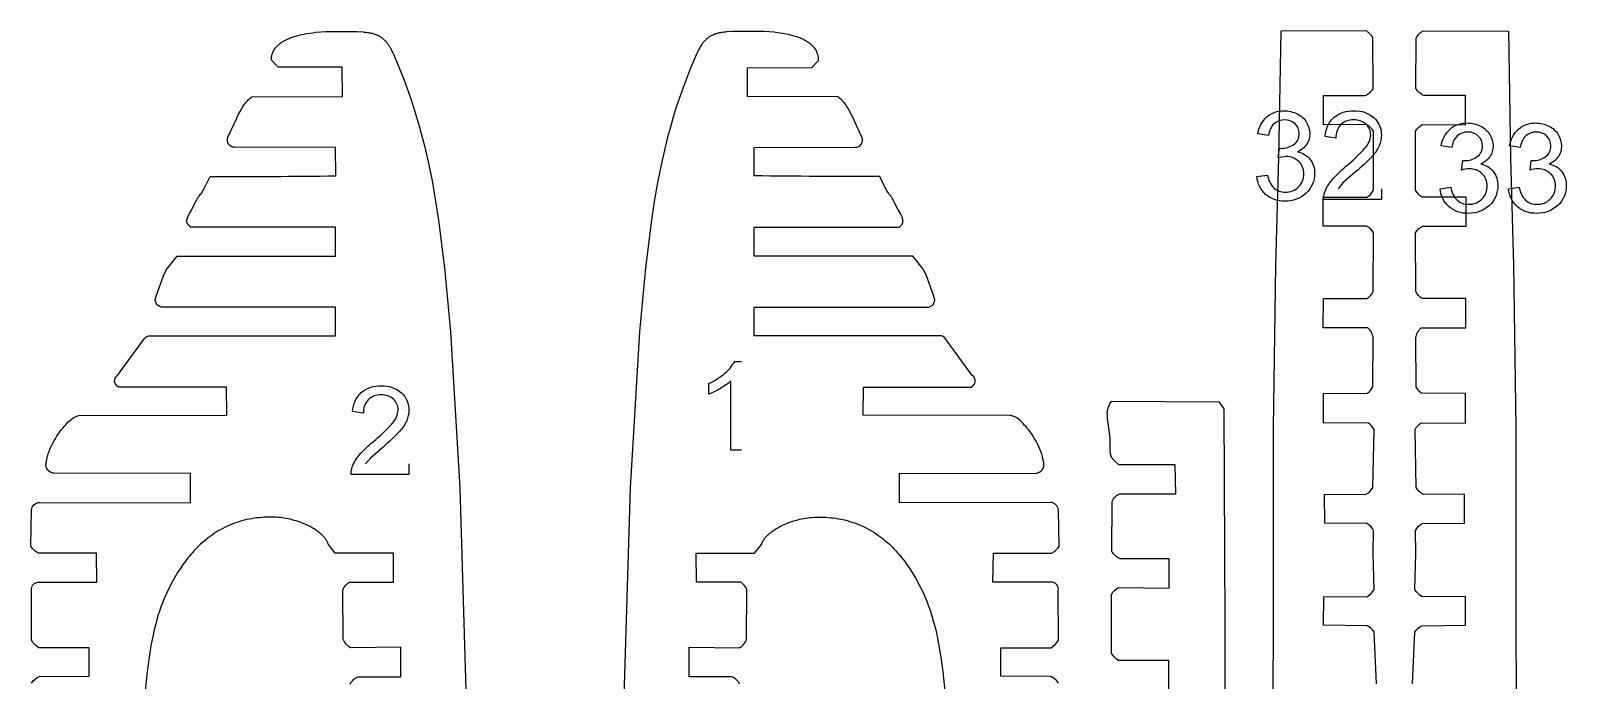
# Model space of a CAD drawing. Extents: x -389 to 108, y -244 to 818.
# Drawn here: x -96.4 to 76.6, y 745.1 to 818.3 of the extents above; entities that cross this region are included whole.
import ezdxf

# ---------------------------------------------------------------- set-up
doc = ezdxf.new("R2010")
doc.units = 0
doc.layers.add('LAYER_1', color=18, linetype='CONTINUOUS')
doc.layers.add('LETTERS', color=1, linetype='CONTINUOUS')

msp = doc.modelspace()

# ---------------------------------------------------------------- linework, layer by layer
at = {"layer": 'LAYER_1'}
for points in [[(-96.31, 744.8, -0.151051), (-95.4, 745.55), (-89.82, 745.57), (-89.83, 748.78), (-95.5, 748.78, -0.089367), (-96.32, 749.62), (-96.3, 755.27, -0.438758), (-95.6, 756.16), (-88.94, 756.17), (-88.98, 759.44), (-95.53, 759.44, -0.155289), (-96.4, 760.24), (-96.32, 764.29, -0.373643), (-95.42, 765.15), (-78.39, 765.12), (-78.4, 768.43), (-93.79, 768.42), (-93.8, 768.43), (-93.82, 768.44), (-93.86, 768.45), (-94.07, 768.52), (-94.11, 768.53), (-94.14, 768.55), (-94.16, 768.55), (-94.18, 768.56), (-94.19, 768.57), (-94.21, 768.58), (-94.23, 768.59), (-94.24, 768.59), (-94.26, 768.6), (-94.27, 768.61), (-94.29, 768.62), (-94.29, 768.63), (-94.3, 768.63), (-94.31, 768.64), (-94.32, 768.65), (-94.32, 768.65), (-94.33, 768.66), (-94.35, 768.67), (-94.36, 768.69), (-94.37, 768.7), (-94.39, 768.71), (-94.4, 768.73), (-94.42, 768.74), (-94.43, 768.76), (-94.44, 768.78), (-94.46, 768.79), (-94.47, 768.81), (-94.48, 768.83), (-94.49, 768.84), (-94.51, 768.86), (-94.52, 768.88), (-94.53, 768.9), (-94.54, 768.91), (-94.55, 768.93), (-94.56, 768.95), (-94.57, 768.97), (-94.58, 768.99), (-94.59, 769.01), (-94.6, 769.02), (-94.61, 769.04), (-94.61, 769.06), (-94.62, 769.08), (-94.63, 769.1), (-94.64, 769.12), (-94.64, 769.14), (-94.65, 769.16), (-94.65, 769.18), (-94.66, 769.2), (-94.66, 769.22), (-94.67, 769.24), (-94.67, 769.25), (-94.67, 769.27), (-94.67, 769.29), (-94.67, 769.31), (-94.68, 769.32), (-94.68, 769.34), (-94.68, 769.36), (-94.68, 769.39), (-94.68, 769.43), (-94.68, 769.46), (-94.68, 769.5), (-94.67, 769.53), (-94.67, 769.57), (-94.66, 769.6), (-94.66, 769.64), (-94.65, 769.71), (-94.63, 769.78), (-94.53, 770.2), (-94.52, 770.27), (-94.51, 770.31), (-94.51, 770.34, -0.075746), (-93.57, 772.4, -0.078631), (-92.47, 773.86, -0.175245), (-90.96, 774.94), (-74.3, 774.96), (-74.33, 778.15), (-86.46, 778.15, -0.615858), (-86.62, 779.45), (-83.61, 783.59, -0.237666), (-82.95, 783.92), (-62.04, 783.92), (-62.04, 787.13), (-81.72, 787.16), (-82.18, 787.39), (-82.38, 787.94), (-82.37, 787.97), (-82.22, 788.48), (-82.22, 788.5), (-81.44, 790.66), (-81.09, 791.38), (-79.91, 792.9), (-62.04, 792.9), (-62.04, 796.16), (-78.4, 796.14), (-78.41, 796.16), (-78.42, 796.18), (-78.43, 796.19), (-78.45, 796.21), (-78.48, 796.25), (-78.63, 796.42), (-78.66, 796.45), (-78.68, 796.47), (-78.69, 796.49), (-78.7, 796.51), (-78.71, 796.53), (-78.73, 796.54), (-78.73, 796.55), (-78.74, 796.56), (-78.74, 796.57), (-78.75, 796.58), (-78.75, 796.59), (-78.76, 796.6), (-78.76, 796.61), (-78.76, 796.62), (-78.77, 796.63), (-78.77, 796.64), (-78.78, 796.65), (-78.78, 796.66), (-78.78, 796.67), (-78.78, 796.68), (-78.79, 796.69), (-78.79, 796.7), (-78.79, 796.72), (-78.79, 796.73), (-78.79, 796.75), (-78.79, 796.78), (-78.8, 796.8), (-78.8, 796.83), (-78.8, 796.85), (-78.79, 796.88), (-78.79, 796.9), (-78.79, 796.93), (-78.79, 796.95), (-78.79, 796.98), (-78.78, 797), (-78.78, 797.03), (-78.77, 797.05), (-78.77, 797.08), (-78.76, 797.1), (-78.75, 797.13), (-78.75, 797.15), (-78.74, 797.18), (-78.72, 797.22), (-78.71, 797.27), (-78.69, 797.32), (-78.67, 797.37), (-78.65, 797.42), (-78.62, 797.46), (-78.6, 797.51), (-78.55, 797.61), (-78.5, 797.7), (-78.28, 798.07), (-78.23, 798.16), (-77.74, 799.15), (-77.69, 799.24), (-77.64, 799.32), (-77.59, 799.41), (-77.54, 799.49), (-77.48, 799.58), (-77.43, 799.66), (-77.41, 799.68), (-77.39, 799.7), (-77.38, 799.72), (-77.36, 799.74), (-77.25, 799.86), (-77.22, 799.9), (-77.2, 799.92), (-77.18, 799.94), (-77.17, 799.96), (-77.15, 799.99), (-77.08, 800.09), (-77.02, 800.2), (-76.95, 800.31), (-76.89, 800.42), (-76.8, 800.59), (-76.19, 801.85, 0.002835), (-62.03, 801.93), (-62.04, 805.13), (-73.42, 805.15, -0.545754), (-74.17, 806.3), (-73.18, 808.45), (-73.18, 808.47), (-73.01, 808.8), (-72.68, 809.37, -0.126187), (-71.47, 810.84), (-61.25, 810.87), (-61.29, 814.16), (-68.53, 814.18), (-69.27, 814.97, -0.153971), (-68.92, 816.22), (-68.85, 816.3), (-68.79, 816.38), (-68.72, 816.46), (-68.64, 816.54), (-68.57, 816.61), (-68.49, 816.69), (-68.41, 816.76), (-68.37, 816.79), (-68.33, 816.82), (-68.24, 816.89), (-68.16, 816.95), (-68.07, 817.01), (-67.98, 817.07), (-67.89, 817.12), (-67.8, 817.17), (-67.7, 817.22), (-67.61, 817.27), (-67.5, 817.33), (-67.39, 817.38), (-67.28, 817.42), (-67.16, 817.47), (-67.05, 817.51), (-66.93, 817.56), (-66.82, 817.6), (-66.7, 817.63), (-66.43, 817.72), (-66.15, 817.79), (-65.88, 817.85), (-65.6, 817.91), (-65.27, 817.97), (-64.95, 818.02), (-64.62, 818.06), (-64.29, 818.1), (-63.71, 818.15), (-63.13, 818.18), (-62.55, 818.2), (-60.66, 818.21), (-60.66, 818.21), (-59.66, 818.19), (-59.65, 818.19), (-58.95, 818.15), (-58.81, 818.13), (-58.66, 818.12), (-58.42, 818.09), (-58.33, 818.07), (-58.23, 818.06), (-58.13, 818.04), (-58.04, 818.02), (-57.94, 817.99), (-57.85, 817.97), (-57.68, 817.92), (-57.61, 817.9), (-57.55, 817.87), (-57.48, 817.85), (-57.41, 817.82), (-57.35, 817.79), (-57.28, 817.76), (-57.22, 817.73), (-57.16, 817.7), (-57.09, 817.66), (-57.03, 817.62), (-56.97, 817.59), (-56.91, 817.55), (-56.85, 817.5), (-56.79, 817.46), (-56.74, 817.42), (-56.67, 817.36), (-56.6, 817.29), (-56.53, 817.23), (-56.46, 817.16), (-56.4, 817.09), (-56.34, 817.02), (-56.28, 816.95), (-56.22, 816.87), (-56.17, 816.8), (-56.12, 816.73), (-56.03, 816.59), (-55.94, 816.45), (-55.86, 816.31), (-55.77, 816.14), (-55.69, 815.97), (-55.61, 815.8), (-55.53, 815.63), (-55.15, 814.75), (-54.37, 812.82), (-53.98, 811.78), (-53.61, 810.73), (-53.26, 809.68), (-52.91, 808.55), (-52.58, 807.42), (-52.27, 806.29), (-51.98, 805.15), (-51.54, 803.16), (-51.14, 801.17), (-50.77, 799.06), (-50.45, 796.95), (-49.78, 791.56), (-49.11, 784.36), (-48.06, 766.81), (-46.41, 712.32)], [(19.41, 744.8, 0.150876), (18.5, 745.55), (12.92, 745.57), (12.93, 748.78), (18.6, 748.78, 0.089357), (19.42, 749.62), (19.4, 755.27, 0.438603), (18.7, 756.16), (12.04, 756.17), (12.08, 759.44), (18.63, 759.44, 0.155451), (19.5, 760.24), (19.42, 764.29, 0.373088), (18.52, 765.15), (1.49, 765.12), (1.49, 768.43), (16.89, 768.42), (16.9, 768.43), (16.92, 768.44), (16.96, 768.45), (17.17, 768.52), (17.21, 768.53), (17.24, 768.55), (17.26, 768.55), (17.27, 768.56), (17.29, 768.57), (17.31, 768.58), (17.32, 768.59), (17.34, 768.59), (17.36, 768.6), (17.37, 768.61), (17.39, 768.62), (17.39, 768.63), (17.4, 768.63), (17.41, 768.64), (17.42, 768.65), (17.42, 768.65), (17.43, 768.66), (17.44, 768.67), (17.46, 768.69), (17.47, 768.7), (17.49, 768.71), (17.5, 768.73), (17.52, 768.74), (17.53, 768.76), (17.54, 768.78), (17.56, 768.79), (17.57, 768.81), (17.58, 768.83), (17.59, 768.84), (17.61, 768.86), (17.62, 768.88), (17.63, 768.9), (17.64, 768.91), (17.65, 768.93), (17.66, 768.95), (17.67, 768.97), (17.68, 768.99), (17.69, 769.01), (17.7, 769.02), (17.71, 769.04), (17.71, 769.06), (17.72, 769.08), (17.73, 769.1), (17.73, 769.12), (17.74, 769.14), (17.75, 769.16), (17.75, 769.18), (17.76, 769.2), (17.76, 769.22), (17.76, 769.24), (17.77, 769.25), (17.77, 769.27), (17.77, 769.29), (17.77, 769.31), (17.78, 769.32), (17.78, 769.34), (17.78, 769.36), (17.78, 769.39), (17.78, 769.43), (17.78, 769.46), (17.78, 769.5), (17.77, 769.53), (17.77, 769.57), (17.76, 769.6), (17.76, 769.64), (17.75, 769.71), (17.73, 769.78), (17.63, 770.2), (17.62, 770.27), (17.61, 770.31), (17.61, 770.34, 0.075977), (16.67, 772.4, 0.078482), (15.57, 773.86, 0.175163), (14.06, 774.94), (-2.6, 774.96), (-2.57, 778.15), (9.56, 778.15, 0.615425), (9.71, 779.45), (6.7, 783.59, 0.237885), (6.05, 783.92), (-14.86, 783.92), (-14.86, 787.13), (4.82, 787.16), (5.28, 787.39), (5.48, 787.94), (5.47, 787.97), (5.32, 788.48), (5.32, 788.5), (4.54, 790.66), (4.19, 791.38), (3.01, 792.9), (-14.86, 792.9), (-14.86, 796.16), (1.49, 796.14), (1.51, 796.16), (1.52, 796.18), (1.53, 796.19), (1.55, 796.21), (1.58, 796.25), (1.73, 796.42), (1.76, 796.45), (1.78, 796.47), (1.79, 796.49), (1.8, 796.51), (1.81, 796.53), (1.83, 796.54), (1.83, 796.55), (1.84, 796.56), (1.84, 796.57), (1.85, 796.58), (1.85, 796.59), (1.86, 796.6), (1.86, 796.61), (1.86, 796.62), (1.87, 796.63), (1.87, 796.64), (1.87, 796.65), (1.88, 796.66), (1.88, 796.67), (1.88, 796.68), (1.88, 796.69), (1.89, 796.7), (1.89, 796.72), (1.89, 796.73), (1.89, 796.75), (1.89, 796.78), (1.89, 796.8), (1.9, 796.83), (1.89, 796.85), (1.89, 796.88), (1.89, 796.9), (1.89, 796.93), (1.89, 796.95), (1.88, 796.98), (1.88, 797), (1.88, 797.03), (1.87, 797.05), (1.87, 797.08), (1.86, 797.1), (1.85, 797.13), (1.85, 797.15), (1.84, 797.18), (1.82, 797.22), (1.81, 797.27), (1.79, 797.32), (1.77, 797.37), (1.74, 797.42), (1.72, 797.46), (1.7, 797.51), (1.65, 797.61), (1.6, 797.7), (1.38, 798.07), (1.33, 798.16), (0.84, 799.15), (0.79, 799.24), (0.74, 799.32), (0.69, 799.41), (0.64, 799.49), (0.58, 799.58), (0.52, 799.66), (0.51, 799.68), (0.49, 799.7), (0.48, 799.72), (0.46, 799.74), (0.35, 799.86), (0.32, 799.9), (0.3, 799.92), (0.28, 799.94), (0.27, 799.96), (0.25, 799.99), (0.18, 800.09), (0.12, 800.2), (0.05, 800.31), (-0.01, 800.42), (-0.1, 800.59), (-0.71, 801.85, -0.002834), (-14.87, 801.93), (-14.86, 805.13), (-3.48, 805.15, 0.54554), (-2.74, 806.3), (-3.72, 808.45), (-3.72, 808.47), (-3.89, 808.8), (-4.22, 809.37, 0.126453), (-5.43, 810.84), (-15.62, 810.87), (-15.61, 814.12), (-8.37, 814.14), (-7.63, 814.93, 0.154018), (-7.98, 816.22), (-8.02, 816.26), (-8.05, 816.3), (-8.08, 816.34), (-8.12, 816.38), (-8.15, 816.42), (-8.19, 816.46), (-8.22, 816.5), (-8.26, 816.54), (-8.33, 816.61), (-8.41, 816.69), (-8.49, 816.76), (-8.57, 816.82), (-8.66, 816.89), (-8.75, 816.95), (-8.83, 817.01), (-8.92, 817.07), (-9.01, 817.12), (-9.11, 817.17), (-9.2, 817.22), (-9.29, 817.27), (-9.4, 817.33), (-9.51, 817.38), (-9.63, 817.42), (-9.74, 817.47), (-9.85, 817.51), (-9.97, 817.56), (-10.08, 817.6), (-10.2, 817.63), (-10.47, 817.72), (-10.75, 817.79), (-11.02, 817.85), (-11.3, 817.91), (-11.63, 817.97), (-11.95, 818.02), (-12.28, 818.06), (-12.61, 818.1), (-13.19, 818.15), (-13.77, 818.18), (-14.36, 818.2), (-16.24, 818.21), (-16.24, 818.21), (-17.24, 818.19), (-17.26, 818.19), (-17.95, 818.15), (-18.1, 818.13), (-18.24, 818.12), (-18.48, 818.09), (-18.57, 818.07), (-18.67, 818.06), (-18.77, 818.04), (-18.86, 818.02), (-18.96, 817.99), (-19.05, 817.97), (-19.22, 817.92), (-19.29, 817.9), (-19.35, 817.87), (-19.42, 817.85), (-19.49, 817.82), (-19.55, 817.79), (-19.62, 817.76), (-19.68, 817.73), (-19.75, 817.7), (-19.81, 817.66), (-19.87, 817.62), (-19.93, 817.59), (-19.99, 817.55), (-20.05, 817.5), (-20.11, 817.46), (-20.16, 817.42), (-20.23, 817.36), (-20.3, 817.29), (-20.37, 817.23), (-20.44, 817.16), (-20.5, 817.09), (-20.56, 817.02), (-20.62, 816.95), (-20.68, 816.87), (-20.78, 816.73), (-20.87, 816.59), (-20.96, 816.45), (-21.04, 816.31), (-21.13, 816.14), (-21.21, 815.97), (-21.29, 815.8), (-21.37, 815.63), (-22.12, 813.86), (-22.92, 811.78), (-23.29, 810.73), (-23.65, 809.68), (-24, 808.55), (-24.32, 807.42), (-24.63, 806.29), (-24.92, 805.15), (-25.36, 803.16), (-25.76, 801.17), (-26.13, 799.06), (-26.45, 796.95), (-27.13, 791.56), (-27.79, 784.36), (-28.84, 766.81), (-30.49, 712.32)], [(55.25, 744.72), (55, 750.54, 0.150559), (54.2, 751.26), (49.29, 751.31), (49.31, 754.56), (54.19, 754.52, 0.108532), (55.01, 755.34), (54.89, 759.4), (54.92, 761.97, 0.205559), (54.16, 762.78), (49.42, 762.8), (49.4, 766.08), (54.02, 766.05, 0.154154), (54.86, 766.83), (54.98, 773.38, 0.119138), (54.29, 774.1), (49.3, 774.06), (49.3, 777.43), (54.25, 777.46, 0.132216), (54.85, 778.17), (54.9, 783.68, 0.181758), (54.28, 784.82), (49.26, 784.81), (49.27, 788.12), (54.17, 788.11, 0.154219), (54.88, 788.89), (54.93, 795.52, 0.150686), (54.14, 796.26), (49.24, 796.27), (49.23, 799.52), (54.17, 799.52, 0.14269), (54.93, 800.34), (54.93, 806.95, 0.150727), (54.14, 807.72), (49.28, 807.68), (49.29, 810.97), (53.99, 810.97, 0.136898), (54.88, 811.75), (54.86, 817.44, 0.194709), (54.02, 818.28), (44.46, 818.24), (44.23, 803.97), (43.87, 791.88), (43.63, 773.56), (43.57, 721.3)], [(59.33, 744.72), (59.58, 750.54, -0.150903), (60.38, 751.26), (65.29, 751.31), (65.27, 754.56), (60.39, 754.52, -0.108519), (59.57, 755.34), (59.69, 759.4), (59.66, 761.97, -0.205654), (60.42, 762.78), (65.17, 762.8), (65.18, 766.08), (60.56, 766.05, -0.154302), (59.72, 766.83), (59.6, 773.38, -0.119273), (60.29, 774.1), (65.28, 774.06), (65.28, 777.43), (60.33, 777.46, -0.131714), (59.73, 778.17), (59.68, 783.68, -0.181821), (60.3, 784.82), (65.32, 784.81), (65.31, 788.12), (60.41, 788.11, -0.154129), (59.7, 788.89), (59.65, 795.52, -0.150708), (60.44, 796.26), (65.35, 796.27), (65.35, 799.52), (60.41, 799.52, -0.142414), (59.65, 800.34), (59.65, 806.95, -0.1508), (60.44, 807.72), (65.3, 807.68), (65.29, 810.97), (60.59, 810.97, -0.136812), (59.7, 811.75), (59.72, 817.44, -0.194685), (60.56, 818.28), (70.12, 818.24), (70.35, 803.97), (70.71, 791.88), (70.95, 773.56), (71.01, 721.3)], [(31.86, 744.1), (31.87, 747.35), (26.16, 747.35, -0.142404), (25.39, 748.18), (25.39, 754.79, -0.1508), (26.18, 755.55), (31.89, 755.51), (31.88, 758.8), (26.34, 758.8, -0.136774), (25.44, 759.58), (25.47, 765.27, -0.194856), (26.31, 766.11), (32.64, 766.11), (32.56, 769.37), (26.23, 769.37), (26.21, 769.4), (26.18, 769.43), (26.12, 769.48), (25.77, 769.8), (25.71, 769.86), (25.66, 769.91), (25.63, 769.94), (25.6, 769.97), (25.58, 770), (25.55, 770.03), (25.53, 770.06), (25.51, 770.09), (25.49, 770.12), (25.46, 770.15), (25.45, 770.17), (25.44, 770.19), (25.44, 770.2), (25.43, 770.22), (25.42, 770.24), (25.41, 770.26), (25.4, 770.27), (25.39, 770.29), (25.38, 770.32), (25.37, 770.34), (25.36, 770.37), (25.35, 770.4), (25.34, 770.42), (25.33, 770.45), (25.32, 770.51), (25.3, 770.56), (25.29, 770.62), (25.28, 770.67), (25.27, 770.73), (25.27, 770.79), (25.26, 770.84), (25.25, 770.9), (25.25, 770.96), (25.25, 771.07), (25.24, 771.19), (25.26, 771.9), (25.26, 772.01), (25.25, 772.13), (25.23, 772.42), (25.2, 772.71), (24.96, 774.6), (24.94, 774.83), (24.93, 774.93), (24.93, 775.04), (24.92, 775.14), (24.92, 775.23), (24.93, 775.32), (24.93, 775.37), (24.93, 775.41), (24.93, 775.45), (24.94, 775.49), (24.94, 775.53), (24.95, 775.56), (24.96, 775.6), (24.96, 775.61), (24.97, 775.63), (24.97, 775.65), (24.97, 775.66), (24.98, 775.68), (24.98, 775.7), (24.99, 775.71), (25, 775.72), (25, 775.74), (25.01, 775.75), (25.01, 775.77), (25.02, 775.78), (25.03, 775.79), (25.03, 775.8, -0.061149), (25.39, 776.54), (37.49, 776.47), (38.05, 775.7), (38.15, 751.56), (38.15, 736.46)], [(-60.39, 744.67, -0.194869), (-59.55, 745.51), (-54.69, 745.52), (-54.69, 748.83), (-60.37, 748.78, -0.172676), (-61.18, 749.75), (-61.21, 755.36, -0.141626), (-60.47, 756.16), (-55.51, 756.16), (-55.5, 759.42), (-62.08, 759.42), (-62.86, 760.4), (-62.88, 760.45), (-62.89, 760.5), (-62.91, 760.55), (-62.92, 760.6), (-62.94, 760.64), (-62.96, 760.69), (-62.98, 760.74), (-63.01, 760.78), (-63.04, 760.84), (-63.07, 760.89), (-63.1, 760.94), (-63.14, 760.99), (-63.18, 761.05), (-63.21, 761.1), (-63.25, 761.15), (-63.29, 761.2), (-63.35, 761.26), (-63.41, 761.32), (-63.47, 761.38), (-63.53, 761.45), (-63.59, 761.51), (-63.65, 761.56), (-63.72, 761.62), (-63.78, 761.68), (-63.86, 761.74), (-63.94, 761.81), (-64.03, 761.87), (-64.11, 761.93), (-64.2, 761.99), (-64.28, 762.05), (-64.46, 762.16), (-64.69, 762.3), (-64.92, 762.42), (-65.16, 762.54), (-65.4, 762.66), (-65.61, 762.75), (-65.83, 762.84), (-66.04, 762.92), (-66.26, 762.99), (-66.48, 763.06), (-66.7, 763.13), (-66.93, 763.19), (-67.15, 763.25), (-67.38, 763.3), (-67.6, 763.34), (-67.83, 763.38), (-68.06, 763.41), (-68.29, 763.44), (-68.52, 763.46), (-68.75, 763.48), (-68.98, 763.49), (-69.26, 763.5), (-69.54, 763.5), (-69.82, 763.49), (-70.11, 763.48), (-70.39, 763.46), (-70.67, 763.43), (-70.95, 763.4), (-71.22, 763.36), (-71.51, 763.32), (-71.79, 763.27), (-72.07, 763.21), (-72.35, 763.14), (-72.63, 763.07), (-72.9, 762.98), (-73.17, 762.9), (-73.44, 762.8), (-73.71, 762.7), (-73.98, 762.59), (-74.24, 762.47), (-74.5, 762.35), (-74.75, 762.22), (-75.01, 762.08), (-75.26, 761.94), (-75.5, 761.79), (-75.73, 761.64), (-75.96, 761.48), (-76.19, 761.32), (-76.41, 761.15), (-76.63, 760.98), (-76.84, 760.8), (-77.05, 760.62), (-77.26, 760.43), (-77.45, 760.25), (-77.64, 760.07), (-77.82, 759.88), (-78, 759.69), (-78.17, 759.49), (-78.35, 759.29), (-78.51, 759.09), (-78.68, 758.89), (-78.99, 758.49), (-79.28, 758.08), (-79.57, 757.66), (-79.84, 757.24), (-80.23, 756.59), (-80.42, 756.26), (-80.6, 755.92), (-80.77, 755.58), (-80.94, 755.24), (-81.1, 754.9), (-81.26, 754.55), (-81.48, 754.01), (-81.69, 753.47), (-81.88, 752.91), (-82.06, 752.36), (-82.21, 751.83), (-82.35, 751.31), (-82.48, 750.78), (-82.6, 750.25), (-82.86, 749), (-83.07, 747.73), (-83.29, 746.05), (-83.7, 742.13)], [(-16.51, 744.67, 0.195232), (-17.35, 745.51), (-22.21, 745.52), (-22.21, 748.83), (-16.53, 748.78, 0.172952), (-15.72, 749.75), (-15.69, 755.36, 0.141882), (-16.43, 756.16), (-21.39, 756.16), (-21.4, 759.42), (-14.82, 759.42), (-14.04, 760.4), (-14.02, 760.45), (-14.02, 760.48), (-14.01, 760.5), (-14, 760.53), (-14, 760.55), (-13.99, 760.57), (-13.98, 760.6), (-13.97, 760.62), (-13.96, 760.64), (-13.95, 760.67), (-13.94, 760.69), (-13.93, 760.71), (-13.92, 760.74), (-13.91, 760.76), (-13.89, 760.78), (-13.86, 760.84), (-13.83, 760.89), (-13.8, 760.94), (-13.76, 760.99), (-13.73, 761.05), (-13.69, 761.1), (-13.65, 761.15), (-13.61, 761.2), (-13.55, 761.26), (-13.49, 761.32), (-13.43, 761.38), (-13.37, 761.45), (-13.31, 761.51), (-13.25, 761.56), (-13.19, 761.62), (-13.12, 761.68), (-13.04, 761.74), (-12.96, 761.81), (-12.87, 761.87), (-12.79, 761.93), (-12.7, 761.99), (-12.62, 762.05), (-12.44, 762.16), (-12.21, 762.3), (-11.98, 762.42), (-11.74, 762.54), (-11.5, 762.66), (-11.29, 762.75), (-11.07, 762.84), (-10.86, 762.92), (-10.64, 762.99), (-10.42, 763.06), (-10.2, 763.13), (-9.97, 763.19), (-9.75, 763.25), (-9.52, 763.3), (-9.3, 763.34), (-9.07, 763.38), (-8.84, 763.41), (-8.61, 763.44), (-8.38, 763.46), (-8.15, 763.48), (-7.92, 763.49), (-7.64, 763.5), (-7.36, 763.5), (-7.08, 763.49), (-6.8, 763.48), (-6.52, 763.46), (-6.24, 763.43), (-5.96, 763.4), (-5.68, 763.36), (-5.39, 763.32), (-5.11, 763.27), (-4.83, 763.21), (-4.55, 763.14), (-4.27, 763.07), (-4, 762.98), (-3.73, 762.9), (-3.46, 762.8), (-3.19, 762.7), (-2.92, 762.59), (-2.66, 762.47), (-2.4, 762.35), (-2.15, 762.22), (-1.89, 762.08), (-1.65, 761.94), (-1.4, 761.79), (-1.17, 761.64), (-0.94, 761.48), (-0.71, 761.32), (-0.49, 761.15), (-0.27, 760.98), (-0.06, 760.8), (0.15, 760.62), (0.36, 760.43), (0.55, 760.25), (0.74, 760.07), (0.92, 759.88), (1.1, 759.69), (1.27, 759.49), (1.45, 759.29), (1.61, 759.09), (1.78, 758.89), (2.09, 758.49), (2.38, 758.08), (2.67, 757.66), (2.94, 757.24), (3.33, 756.59), (3.52, 756.26), (3.7, 755.92), (3.87, 755.58), (4.04, 755.24), (4.2, 754.9), (4.35, 754.55), (4.58, 754.01), (4.79, 753.47), (4.98, 752.91), (5.16, 752.36), (5.31, 751.83), (5.45, 751.31), (5.58, 750.78), (5.7, 750.25), (5.95, 749), (6.16, 747.73), (6.39, 746.05), (6.8, 742.13)]]:
    msp.add_lwpolyline(points, format="xyb", dxfattribs=at)
at = {"layer": 'LETTERS'}
for points in [[(41.77, 801.85), (42.98, 802.03, 0.157208), (43.7, 800.56, 0.190824), (44.97, 800.11, 0.207035), (46.48, 800.7, 0.206792), (47.07, 802.17, 0.21215), (46.51, 803.55, 0.201438), (45.08, 804.1, 0.06086), (44.19, 803.96), (44.33, 805.05), (44.53, 805.03, 0.150126), (45.92, 805.44, 0.267883), (46.53, 806.69, 0.212216), (46.08, 807.8, 0.201176), (44.9, 808.24, 0.194147), (43.71, 807.8, 0.171909), (43.1, 806.49), (41.89, 806.67, -0.176006), (42.9, 808.59, -0.185359), (44.86, 809.26, -0.121536), (46.34, 808.91, -0.143029), (47.38, 807.96, -0.137196), (47.74, 806.67, -0.148173), (47.39, 805.49, -0.143231), (46.37, 804.65, -0.172968), (47.76, 803.8, -0.174942), (48.28, 802.2, -0.2139), (47.33, 799.99, -0.199954), (44.93, 799.08, -0.190219), (42.76, 799.85, -0.194452), (41.77, 801.85)], [(55.81, 800.47), (55.81, 799.26), (49.3, 799.26, -0.097474), (49.44, 800.12, -0.08646), (50.22, 801.46, -0.045911), (51.78, 802.97, 0.040779), (53.99, 805.09, 0.172586), (54.6, 806.55, 0.219617), (54.07, 807.75, 0.193668), (52.69, 808.24, 0.206195), (51.24, 807.7, 0.202699), (50.69, 806.19), (49.48, 806.37, -0.196814), (50.45, 808.52, -0.186558), (52.71, 809.26, -0.197806), (54.98, 808.47, -0.214499), (55.81, 806.5, -0.101399), (55.57, 805.33, -0.080554), (54.76, 804.12, -0.030754), (52.9, 802.37), (51.48, 801.13), (50.92, 800.47)], [(62.43, 800.48), (63.63, 800.66, 0.157208), (64.35, 799.18, 0.190824), (65.63, 798.73, 0.207035), (67.13, 799.32, 0.206792), (67.73, 800.8, 0.21215), (67.16, 802.18, 0.201438), (65.73, 802.72, 0.06086), (64.85, 802.59), (64.99, 803.67), (65.19, 803.66, 0.150126), (66.57, 804.06, 0.267883), (67.19, 805.31, 0.212216), (66.73, 806.42, 0.201176), (65.55, 806.86, 0.194147), (64.36, 806.43, 0.171909), (63.75, 805.12), (62.55, 805.3, -0.176006), (63.55, 807.21, -0.185359), (65.51, 807.89, -0.121536), (66.99, 807.54, -0.143029), (68.03, 806.58, -0.137196), (68.39, 805.29, -0.148173), (68.05, 804.12, -0.143231), (67.02, 803.27, -0.172968), (68.42, 802.43, -0.174942), (68.93, 800.82, -0.2139), (67.98, 798.61, -0.199954), (65.58, 797.71, -0.190219), (63.41, 798.48, -0.194452), (62.43, 800.48)], [(70.14, 800.48), (71.34, 800.66, 0.157208), (72.06, 799.18, 0.190824), (73.34, 798.73, 0.207035), (74.84, 799.32, 0.206792), (75.44, 800.8, 0.21215), (74.87, 802.18, 0.201438), (73.44, 802.72, 0.06086), (72.56, 802.59), (72.7, 803.67), (72.9, 803.66, 0.150126), (74.28, 804.06, 0.267883), (74.9, 805.31, 0.212216), (74.44, 806.42, 0.201176), (73.26, 806.86, 0.194147), (72.07, 806.43, 0.171909), (71.46, 805.12), (70.26, 805.3, -0.176006), (71.26, 807.21, -0.185359), (73.22, 807.89, -0.121536), (74.7, 807.54, -0.143029), (75.74, 806.58, -0.137196), (76.1, 805.29, -0.148173), (75.76, 804.12, -0.143231), (74.73, 803.27, -0.172968), (76.13, 802.43, -0.174942), (76.64, 800.82, -0.2139), (75.69, 798.61, -0.199954), (73.29, 797.71, -0.190219), (71.12, 798.48, -0.194452), (70.14, 800.48)], [(-16.3, 771.04), (-17.5, 771.04), (-17.5, 778.83, -0.056472), (-18.67, 777.99, -0.043354), (-19.97, 777.36), (-19.97, 778.54, 0.072812), (-18.17, 779.71, 0.094573), (-17.07, 781.04), (-16.3, 781.04)], [(-53.79, 769.49), (-53.79, 768.28), (-60.3, 768.28, -0.097474), (-60.16, 769.14, -0.08646), (-59.38, 770.48, -0.045911), (-57.82, 771.99, 0.040779), (-55.61, 774.11, 0.172586), (-55, 775.57, 0.219617), (-55.53, 776.77, 0.193668), (-56.91, 777.26, 0.206195), (-58.36, 776.72, 0.202699), (-58.91, 775.21), (-60.12, 775.39, -0.196814), (-59.15, 777.54, -0.186558), (-56.89, 778.28, -0.197806), (-54.62, 777.49, -0.214499), (-53.79, 775.52, -0.101399), (-54.03, 774.35, -0.080554), (-54.84, 773.14, -0.030754), (-56.7, 771.39), (-58.12, 770.15), (-58.68, 769.49)]]:
    msp.add_lwpolyline(points, format="xyb", dxfattribs=at)

doc.saveas('drawing.dxf')
